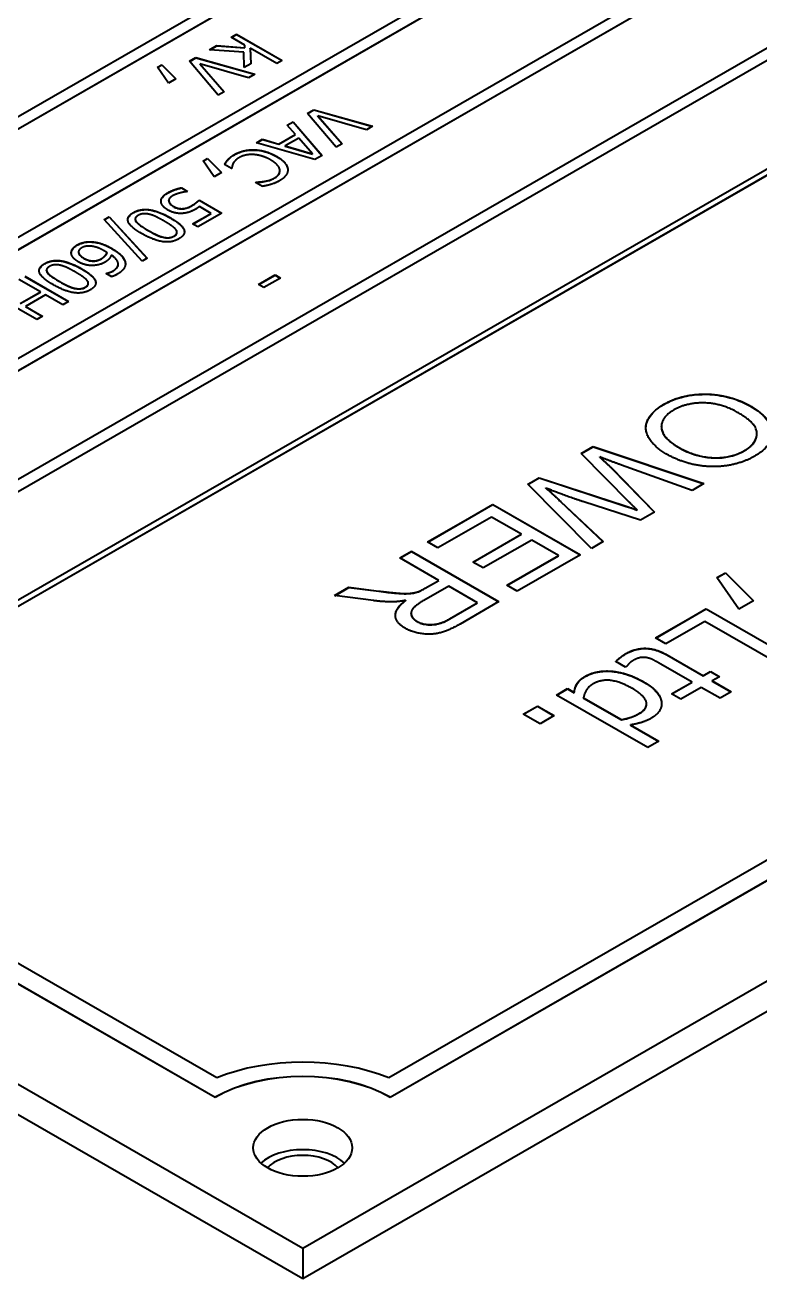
# Model space of a CAD drawing. Header units: millimetres. Extents: x 0 to 1682, y 0 to 1188.
# Drawn here: x 1430.43 to 1442.31, y 1036.25 to 1056.52 of the extents above; entities that cross this region are included whole.
import ezdxf

# ---------------------------------------------------------------- set-up
doc = ezdxf.new("R2010")
doc.units = ezdxf.units.MM
doc.header["$LTSCALE"] = 2
doc.layers.add('가시적인 것(ISO)', color=3, linetype='Continuous', lineweight=40)
doc.layers.add('가시적인 좁은 것(ISO)', color=3, linetype='Continuous', lineweight=35)

msp = doc.modelspace()

# ---------------------------------------------------------------- linework, layer by layer
at = {"layer": '가시적인 것(ISO)'}
for p, q in [((1445.4948, 1063.7831), (1419.643, 1048.8961)), ((1419.8127, 1048.7983), (1445.6645, 1063.6854)), ((1445.6645, 1063.6821), (1419.8155, 1048.7967)), ((1447.1919, 1062.8059), (1421.3401, 1047.9188)), ((1421.5098, 1047.8211), (1447.3616, 1062.7081)), ((1447.3616, 1062.7049), (1421.5126, 1047.8194)), ((1480.1713, 1062.8026), (1434.9165, 1036.7421)), ((1480.1713, 1062.3121), (1434.9165, 1036.2515)), ((1448.8889, 1061.8286), (1423.0371, 1046.9415)), ((1475.3867, 1062.0051), (1436.307, 1039.5006)), ((1436.3307, 1039.1885), (1475.9287, 1061.9915)), ((1475.9287, 1061.9882), (1436.3307, 1039.1852)), ((1423.2068, 1046.8438), (1449.0586, 1061.7309)), ((1449.0586, 1061.7276), (1423.2097, 1046.8422)), ((1450.586, 1060.8513), (1424.7342, 1045.9643)), ((1424.9039, 1045.8665), (1450.7557, 1060.7536)), ((1450.7557, 1060.7503), (1424.9067, 1045.8649)), ((1452.283, 1059.8741), (1426.4312, 1044.987)), ((1452.4528, 1059.8741), (1426.4312, 1044.8893)), ((1452.4528, 1059.8708), (1426.4312, 1044.886)), ((1433.7585, 1056.3247), (1433.8479, 1056.3762)), ((1433.7613, 1056.3231), (1433.8479, 1056.3729)), ((1433.8479, 1056.3762), (1434.5865, 1055.9508)), ((1433.8479, 1056.3729), (1433.8479, 1056.3762)), ((1433.8479, 1056.3729), (1434.5837, 1055.9492)), ((1434.9165, 1036.7421), (1400.9754, 1056.2875)), ((1433.4084, 1056.1231), (1433.5259, 1056.1907)), ((1433.4135, 1056.1228), (1433.5259, 1056.1875)), ((1433.5259, 1056.1907), (1433.9791, 1056.1568)), ((1433.5259, 1056.1875), (1433.5259, 1056.1907)), ((1433.5259, 1056.1875), (1433.9791, 1056.1535)), ((1433.9803, 1056.197), (1433.7585, 1056.3247)), ((1433.9791, 1056.1568), (1433.9803, 1056.197)), ((1433.9791, 1056.1535), (1433.9803, 1056.1937)), ((1433.9791, 1056.1535), (1433.9791, 1056.1568)), ((1433.9803, 1056.1937), (1433.9803, 1056.197)), ((1434.4971, 1055.8994), (1434.0651, 1056.1482)), ((1434.0651, 1056.1482), (1434.0794, 1055.8984)), ((1434.0651, 1056.1449), (1434.0651, 1056.1482)), ((1434.0651, 1056.1449), (1434.0792, 1055.8983)), ((1433.0875, 1055.9383), (1433.1889, 1055.9967)), ((1433.5511, 1055.3909), (1433.0875, 1055.9383)), ((1433.0894, 1055.9361), (1433.1889, 1055.9934)), ((1433.1889, 1055.9967), (1434.1396, 1055.7298)), ((1433.1889, 1055.9934), (1433.1889, 1055.9967)), ((1433.1889, 1055.9934), (1434.1357, 1055.7276)), ((1433.9642, 1056.0875), (1433.4084, 1056.1231)), ((1433.9682, 1055.8344), (1433.9642, 1056.0875)), ((1434.5865, 1055.9508), (1434.4971, 1055.8994)), ((1434.9165, 1036.2515), (1400.9754, 1055.7969)), ((1432.5678, 1055.8416), (1432.6371, 1055.8816)), ((1432.746, 1055.5859), (1432.5678, 1055.8416)), ((1432.5694, 1055.8393), (1432.6371, 1055.8783)), ((1432.6371, 1055.8816), (1432.8646, 1055.6542)), ((1432.6371, 1055.8783), (1432.6371, 1055.8816)), ((1432.6371, 1055.8783), (1432.8625, 1055.653)), ((1433.2554, 1055.8971), (1433.6468, 1055.446)), ((1434.0387, 1055.6717), (1433.2554, 1055.8971)), ((1433.2554, 1055.8938), (1433.2554, 1055.8971)), ((1433.2554, 1055.8938), (1433.6449, 1055.4449)), ((1434.0794, 1055.8984), (1433.9682, 1055.8344)), ((1434.1396, 1055.7298), (1434.0387, 1055.6717)), ((1432.8646, 1055.6542), (1432.746, 1055.5859)), ((1405.218, 1055.4763), (1433.5023, 1039.1885)), ((1433.5023, 1039.1852), (1405.218, 1055.4731)), ((1433.526, 1039.5006), (1405.76, 1055.49)), ((1433.6468, 1055.446), (1433.5511, 1055.3909)), ((1434.9943, 1055.0957), (1435.0957, 1055.1541)), ((1434.9961, 1055.0935), (1435.0957, 1055.1508)), ((1435.0957, 1055.1541), (1436.0463, 1054.8871)), ((1435.0957, 1055.1508), (1435.0957, 1055.1541)), ((1435.0957, 1055.1508), (1436.0425, 1054.8849)), ((1434.6642, 1054.9056), (1434.7593, 1054.9604)), ((1434.6661, 1054.9034), (1434.7593, 1054.9571)), ((1434.7593, 1054.9604), (1435.2281, 1054.4159)), ((1434.7593, 1054.9571), (1434.7593, 1054.9604)), ((1434.7593, 1054.9571), (1435.2262, 1054.4148)), ((1435.4578, 1054.5482), (1434.9943, 1055.0957)), ((1435.1622, 1055.0544), (1435.5535, 1054.6033)), ((1435.9455, 1054.829), (1435.1622, 1055.0544)), ((1435.1622, 1055.0512), (1435.1622, 1055.0544)), ((1435.1622, 1055.0512), (1435.5516, 1054.6022)), ((1434.5278, 1054.5994), (1434.7977, 1054.7548)), ((1434.5278, 1054.5961), (1434.7977, 1054.7515)), ((1434.7977, 1054.7548), (1434.6642, 1054.9056)), ((1434.7977, 1054.7515), (1434.7977, 1054.7548)), ((1436.0463, 1054.8871), (1435.9455, 1054.829)), ((1434.1668, 1054.6192), (1434.266, 1054.6763)), ((1435.1123, 1054.3493), (1434.1668, 1054.6192)), ((1434.1706, 1054.6181), (1434.266, 1054.673)), ((1434.266, 1054.6763), (1434.5278, 1054.5994)), ((1434.266, 1054.673), (1434.266, 1054.6763)), ((1434.266, 1054.673), (1434.5278, 1054.5961)), ((1434.5278, 1054.5961), (1434.5278, 1054.5994)), ((1434.8522, 1054.6938), (1434.6338, 1054.568)), ((1434.6338, 1054.568), (1435.0762, 1054.4393)), ((1434.6338, 1054.5648), (1434.6338, 1054.568)), ((1434.6338, 1054.5648), (1435.0762, 1054.4361)), ((1435.0762, 1054.4393), (1434.8522, 1054.6938)), ((1435.5535, 1054.6033), (1435.4578, 1054.5482)), ((1433.3073, 1054.3268), (1433.3766, 1054.3667)), ((1433.4855, 1054.0711), (1433.3073, 1054.3268)), ((1433.3089, 1054.3245), (1433.3766, 1054.3635)), ((1433.3766, 1054.3667), (1433.6041, 1054.1394)), ((1433.3766, 1054.3635), (1433.3766, 1054.3667)), ((1433.3766, 1054.3635), (1433.6021, 1054.1382)), ((1433.7056, 1054.341), (1433.7056, 1054.3443)), ((1435.0762, 1054.4361), (1435.0762, 1054.4393)), ((1435.2281, 1054.4159), (1435.1123, 1054.3493)), ((1433.6041, 1054.1394), (1433.4855, 1054.0711)), ((1433.764, 1054.2024), (1433.6517, 1054.2671)), ((1433.7709, 1054.2064), (1433.764, 1054.2024)), ((1434.5466, 1054.1669), (1434.5466, 1054.1702)), ((1434.1502, 1053.98), (1434.1577, 1053.9843)), ((1434.2637, 1053.9147), (1434.1502, 1053.98)), ((1434.1531, 1053.9784), (1434.1577, 1053.981)), ((1434.1577, 1053.981), (1434.1577, 1053.9843)), ((1432.9555, 1053.8926), (1433.0557, 1053.8348)), ((1432.9555, 1053.8893), (1432.9555, 1053.8926)), ((1432.9555, 1053.8893), (1433.0529, 1053.8332)), ((1433.0557, 1053.8348), (1433.0489, 1053.8309)), ((1432.7511, 1053.6812), (1432.7511, 1053.6844)), ((1432.7515, 1053.6741), (1432.7515, 1053.6774)), ((1432.9727, 1053.5514), (1432.9727, 1053.5547)), ((1433.2437, 1053.6929), (1433.6081, 1053.4831)), ((1433.2437, 1053.6897), (1433.2437, 1053.6929)), ((1433.2437, 1053.6897), (1433.6053, 1053.4814)), ((1433.4339, 1053.4784), (1433.2454, 1053.587)), ((1431.7057, 1053.3788), (1431.7859, 1053.425)), ((1432.3211, 1052.7056), (1431.7057, 1053.3788)), ((1431.7077, 1053.3766), (1431.7859, 1053.4217)), ((1431.7859, 1053.425), (1432.4025, 1052.7525)), ((1431.7859, 1053.4217), (1431.7859, 1053.425)), ((1431.7859, 1053.4217), (1432.4005, 1052.7513)), ((1432.209, 1053.3827), (1432.209, 1053.386)), ((1433.1371, 1053.3075), (1433.4339, 1053.4784)), ((1433.2202, 1053.2597), (1433.1371, 1053.3075)), ((1433.14, 1053.3059), (1433.4339, 1053.4752)), ((1433.6081, 1053.4831), (1433.2202, 1053.2597)), ((1433.4339, 1053.4752), (1433.4339, 1053.4784)), ((1432.8837, 1053.1693), (1432.8837, 1053.1725)), ((1431.2918, 1052.8493), (1431.2918, 1052.8525)), ((1431.5504, 1052.708), (1431.5504, 1052.7112)), ((1431.7527, 1052.8409), (1431.7527, 1052.8442)), ((1432.4025, 1052.7525), (1432.3211, 1052.7056)), ((1430.7758, 1052.5574), (1430.7758, 1052.5607)), ((1431.7384, 1052.5073), (1431.7424, 1052.5096)), ((1431.8295, 1052.4548), (1431.7384, 1052.5073)), ((1431.7412, 1052.5057), (1431.7424, 1052.5063)), ((1431.7424, 1052.5063), (1431.7424, 1052.5096)), ((1431.9332, 1052.6554), (1431.9332, 1052.6586)), ((1430.6754, 1052.21), (1430.3293, 1052.4093)), ((1430.4233, 1052.4634), (1431.1304, 1052.0562)), ((1430.4233, 1052.4601), (1431.1276, 1052.0546)), ((1431.4506, 1052.344), (1431.4506, 1052.3473)), ((1434.2027, 1052.3283), (1434.4703, 1052.4824)), ((1434.2887, 1052.2788), (1434.2027, 1052.3283)), ((1434.2055, 1052.3266), (1434.4703, 1052.4791)), ((1434.5563, 1052.4329), (1434.2887, 1052.2788)), ((1434.4703, 1052.4824), (1434.5563, 1052.4329)), ((1434.4703, 1052.4791), (1434.4703, 1052.4824)), ((1434.4703, 1052.4791), (1434.5534, 1052.4312)), ((1430.617, 1051.7606), (1429.9099, 1052.1678)), ((1430.3499, 1052.0226), (1430.6754, 1052.21)), ((1430.3499, 1052.0193), (1430.6754, 1052.2067)), ((1430.7591, 1052.1618), (1430.4336, 1051.9744)), ((1430.6754, 1052.2067), (1430.6754, 1052.21)), ((1431.0364, 1052.0021), (1430.7591, 1052.1618)), ((1430.4336, 1051.9744), (1430.7109, 1051.8147)), ((1430.4336, 1051.9711), (1430.4336, 1051.9744)), ((1430.4336, 1051.9711), (1430.7081, 1051.813)), ((1431.1304, 1052.0562), (1431.0364, 1052.0021)), ((1430.7109, 1051.8147), (1430.617, 1051.7606)), ((1440.7133, 1050.0282), (1440.7133, 1050.0315)), ((1442.2582, 1049.9201), (1442.2582, 1049.9233)), ((1439.4193, 1049.597), (1439.6123, 1049.7082)), ((1439.4214, 1049.595), (1439.6123, 1049.7049)), ((1439.6123, 1049.7082), (1441.4016, 1049.1098)), ((1439.6123, 1049.7049), (1439.6123, 1049.7082)), ((1439.6123, 1049.7049), (1441.398, 1049.1077)), ((1440.1987, 1048.8044), (1439.4193, 1049.597)), ((1439.7169, 1049.5379), (1439.7169, 1049.5412)), ((1439.9152, 1049.3537), (1440.6018, 1048.6492)), ((1439.9152, 1049.3504), (1440.5998, 1048.648)), ((1441.2098, 1048.9993), (1440.0672, 1049.409)), ((1438.5549, 1049.0992), (1438.7381, 1049.2047)), ((1439.5832, 1048.0626), (1438.5549, 1049.0992)), ((1438.5569, 1049.0971), (1438.7381, 1049.2015)), ((1438.7381, 1049.2047), (1440.1114, 1048.7541)), ((1438.7381, 1049.2015), (1438.7381, 1049.2047)), ((1438.7381, 1049.2015), (1440.1114, 1048.7508)), ((1438.8459, 1049.0364), (1438.8459, 1049.0396)), ((1441.4016, 1049.1098), (1441.2098, 1048.9993)), ((1436.9337, 1048.1656), (1437.99, 1048.774)), ((1436.9365, 1048.164), (1437.99, 1048.7707)), ((1437.99, 1048.774), (1439.4043, 1047.9596)), ((1437.99, 1048.7707), (1437.99, 1048.774)), ((1437.99, 1048.7707), (1439.4014, 1047.9579)), ((1439.0841, 1048.8218), (1439.7718, 1048.1712)), ((1439.0841, 1048.8185), (1439.7697, 1048.17)), ((1440.3755, 1048.5188), (1439.4571, 1048.8143)), ((1440.3226, 1048.6813), (1440.3226, 1048.6846)), ((1440.6018, 1048.6492), (1440.3755, 1048.5188)), ((1437.9696, 1048.5697), (1437.1008, 1048.0694)), ((1438.4503, 1048.2929), (1437.9696, 1048.5697)), ((1437.6667, 1047.8416), (1438.4503, 1048.2929)), ((1437.6695, 1047.84), (1438.4503, 1048.2896)), ((1438.4503, 1048.2896), (1438.4503, 1048.2929)), ((1437.1008, 1048.0694), (1436.9337, 1048.1656)), ((1438.6174, 1048.1967), (1437.8337, 1047.7454)), ((1439.0496, 1047.9478), (1438.6174, 1048.1967)), ((1439.7718, 1048.1712), (1439.5832, 1048.0626)), ((1436.4853, 1047.9074), (1436.6728, 1048.0154)), ((1437.1137, 1047.5455), (1436.4853, 1047.9074)), ((1436.4881, 1047.9058), (1436.6728, 1048.0122)), ((1436.6728, 1048.0154), (1438.0871, 1047.201)), ((1436.6728, 1048.0122), (1436.6728, 1048.0154)), ((1436.6728, 1048.0122), (1438.0842, 1047.1994)), ((1437.8337, 1047.7454), (1437.6667, 1047.8416)), ((1438.2132, 1047.4661), (1439.0496, 1047.9478)), ((1438.216, 1047.4645), (1439.0496, 1047.9445)), ((1439.4043, 1047.9596), (1438.3802, 1047.3699)), ((1439.0496, 1047.9445), (1439.0496, 1047.9478)), ((1441.6105, 1047.5898), (1441.7492, 1047.6697)), ((1441.6121, 1047.5875), (1441.7492, 1047.6664)), ((1441.7492, 1047.6697), (1442.2042, 1047.215)), ((1441.7492, 1047.6664), (1441.7492, 1047.6697)), ((1441.7492, 1047.6664), (1442.2021, 1047.2138)), ((1435.4279, 1047.2985), (1435.6618, 1047.4332)), ((1435.4325, 1047.2979), (1435.6618, 1047.4299)), ((1435.6618, 1047.4332), (1436.1436, 1047.3717)), ((1435.6618, 1047.4299), (1435.6618, 1047.4332)), ((1435.6618, 1047.4299), (1436.1436, 1047.3685)), ((1437.2754, 1047.4524), (1436.8733, 1047.2209)), ((1436.897, 1047.4208), (1437.1137, 1047.5455)), ((1436.897, 1047.4175), (1437.1137, 1047.5423)), ((1437.1137, 1047.5423), (1437.1137, 1047.5455)), ((1437.7432, 1047.183), (1437.2754, 1047.4524)), ((1438.3802, 1047.3699), (1438.2132, 1047.4661)), ((1441.9669, 1047.0784), (1441.6105, 1047.5898)), ((1436.0574, 1047.2178), (1435.4279, 1047.2985)), ((1436.5834, 1047.2195), (1436.5834, 1047.2228)), ((1436.786, 1047.361), (1436.786, 1047.3643)), ((1442.2042, 1047.215), (1441.9669, 1047.0784)), ((1436.6678, 1047.0097), (1436.6678, 1047.013)), ((1437.2959, 1046.9254), (1437.7432, 1047.183)), ((1437.2959, 1046.9222), (1437.7432, 1047.1798)), ((1438.0871, 1047.201), (1437.4597, 1046.8398)), ((1437.7432, 1047.1798), (1437.7432, 1047.183)), ((1440.6192, 1046.6138), (1441.4386, 1047.0856)), ((1440.622, 1046.6121), (1441.4386, 1047.0824)), ((1441.4386, 1047.0856), (1442.8528, 1046.2712)), ((1441.4386, 1047.0824), (1441.4386, 1047.0856)), ((1441.4386, 1047.0824), (1442.85, 1046.2696)), ((1441.418, 1046.881), (1440.7865, 1046.5174)), ((1442.6649, 1046.163), (1441.418, 1046.881)), ((1440.7865, 1046.5174), (1440.6192, 1046.6138)), ((1440.1356, 1046.1399), (1439.9751, 1046.2323)), ((1440.7991, 1046.3425), (1441.387, 1046.004)), ((1440.7991, 1046.3392), (1441.387, 1046.0007)), ((1440.1459, 1046.1459), (1440.1356, 1046.1399)), ((1441.2083, 1045.901), (1440.7029, 1046.192)), ((1441.387, 1046.004), (1441.5074, 1046.0733)), ((1441.387, 1046.0007), (1441.5074, 1046.07)), ((1441.387, 1046.0007), (1441.387, 1046.004)), ((1441.5074, 1046.0733), (1441.6552, 1045.9881)), ((1441.5074, 1046.07), (1441.5074, 1046.0733)), ((1441.5074, 1046.07), (1441.6524, 1045.9865)), ((1439.0182, 1045.6918), (1439.197, 1045.7948)), ((1439.197, 1045.7948), (1439.3047, 1045.7327)), ((1439.197, 1045.7915), (1439.197, 1045.7948)), ((1440.8794, 1045.7116), (1441.2083, 1045.901)), ((1440.8822, 1045.71), (1441.2083, 1045.8977)), ((1441.3561, 1045.8159), (1441.0272, 1045.6265)), ((1441.2083, 1045.8977), (1441.2083, 1045.901)), ((1441.6609, 1045.6403), (1441.3561, 1045.8159)), ((1441.6552, 1045.9881), (1441.5349, 1045.9188)), ((1441.5349, 1045.9188), (1441.8397, 1045.7433)), ((1441.5349, 1045.9156), (1441.5349, 1045.9188)), ((1441.5349, 1045.9156), (1441.8369, 1045.7416)), ((1440.4954, 1044.8411), (1439.0182, 1045.6918)), ((1439.021, 1045.6902), (1439.197, 1045.7915)), ((1439.197, 1045.7915), (1439.3047, 1045.7294)), ((1439.3047, 1045.7294), (1439.3047, 1045.7327)), ((1439.4548, 1045.6463), (1440.068, 1045.2932)), ((1439.4548, 1045.643), (1439.4548, 1045.6463)), ((1439.4548, 1045.643), (1440.068, 1045.2899)), ((1441.0272, 1045.6265), (1440.8794, 1045.7116)), ((1441.8397, 1045.7433), (1441.6609, 1045.6403)), ((1438.4818, 1045.3829), (1438.7087, 1045.5136)), ((1438.4847, 1045.3813), (1438.7087, 1045.5103)), ((1438.7087, 1045.5136), (1438.9792, 1045.3579)), ((1438.7087, 1045.5103), (1438.7087, 1045.5136)), ((1438.7087, 1045.5103), (1438.9764, 1045.3562)), ((1440.473, 1045.5433), (1440.473, 1045.5466)), ((1438.7523, 1045.2272), (1438.4818, 1045.3829)), ((1438.9792, 1045.3579), (1438.7523, 1045.2272)), ((1440.068, 1045.2899), (1440.068, 1045.2932)), ((1440.2158, 1045.208), (1440.6742, 1044.9441)), ((1440.2158, 1045.2048), (1440.2158, 1045.208)), ((1440.2158, 1045.2048), (1440.6714, 1044.9424)), ((1440.6742, 1044.9441), (1440.4954, 1044.8411)), ((1433.5023, 1039.1852), (1433.5023, 1039.1885)), ((1436.3307, 1039.1852), (1436.3307, 1039.1885)), ((1434.9165, 1036.7421), (1434.9165, 1036.2515))]:
    msp.add_line(p, q, dxfattribs=at)
for centre, major_axis, start_param, end_param in [((1434.9165, 1038.3741), (-2.4, 0), 4.0944389, 5.3303391), ((1434.9165, 1038.3741), (2, 0), 0.7853982, 2.3561945), ((1434.9165, 1038.3709), (-2, 0), 3.9269908, 5.4977871), ((1434.9165, 1037.8803), (-0.8, 0), 3.7030083, 5.7217697), ((1434.9165, 1037.8803), (0.64, 0), 0.4714383, 2.6701544)]:
    msp.add_ellipse(centre, major_axis=major_axis, ratio=0.5758617, start_param=start_param, end_param=end_param, dxfattribs=at)
msp.add_ellipse((1434.9165, 1038.3709), major_axis=(0.8, 0), ratio=0.5758617, dxfattribs=at)
for points, degree in [([(1433.6517, 1054.2671), (1433.6643, 1054.2869), (1433.6855, 1054.3222), (1433.7056, 1054.3443)], 2), ([(1433.7056, 1054.3443), (1433.7262, 1054.3681), (1433.7686, 1054.4044), (1433.811, 1054.4288)], 2), ([(1433.8912, 1054.3813), (1433.8505, 1054.3578), (1433.8012, 1054.3064), (1433.7892, 1054.2823)], 2), ([(1433.811, 1054.4288), (1433.8797, 1054.4684), (1434.0425, 1054.5086), (1434.1313, 1054.5063)], 2), ([(1434.1158, 1054.4294), (1434.0511, 1054.4324), (1433.9359, 1054.407), (1433.8912, 1054.3813)], 2), ([(1434.3949, 1054.344), (1434.3221, 1054.3859), (1434.1823, 1054.4261), (1434.1158, 1054.4294)], 2), ([(1434.1313, 1054.5063), (1434.2196, 1054.5043), (1434.4035, 1054.4519), (1434.4929, 1054.4004)], 2), ([(1434.5456, 1054.1846), (1434.5393, 1054.2225), (1434.4631, 1054.3047), (1434.3949, 1054.344)], 2), ([(1434.4929, 1054.4004), (1434.5817, 1054.3493), (1434.6682, 1054.2473), (1434.674, 1054.1945)], 2), ([(1433.7892, 1054.2823), (1433.7783, 1054.2588), (1433.7709, 1054.2189), (1433.7709, 1054.2064)], 2), ([(1434.4619, 1054.0526), (1434.5072, 1054.0787), (1434.5508, 1054.1466), (1434.5456, 1054.1846)], 2), ([(1434.674, 1054.1945), (1434.6791, 1054.1427), (1434.6132, 1054.0473), (1434.5416, 1054.0061)], 2), ([(1434.674, 1054.1912), (1434.6744, 1054.1871), (1434.6746, 1054.183), (1434.6746, 1054.1789)], 3), ([(1434.1577, 1053.9843), (1434.1817, 1053.985), (1434.2528, 1053.9889), (1434.2963, 1053.9962)], 2), ([(1434.3989, 1053.945), (1434.3685, 1053.9361), (1434.2998, 1053.9209), (1434.2637, 1053.9147)], 2), ([(1434.2963, 1053.9962), (1434.3382, 1054.0031), (1434.4207, 1054.0288), (1434.4619, 1054.0526)], 2), ([(1434.5416, 1054.0061), (1434.5061, 1053.9856), (1434.4333, 1053.9556), (1434.3989, 1053.945)], 2), ([(1432.626, 1053.6692), (1432.6237, 1053.7048), (1432.6753, 1053.7774), (1432.7303, 1053.8091)], 2), ([(1432.7303, 1053.8091), (1432.7807, 1053.8381), (1432.9016, 1053.882), (1432.9555, 1053.8926)], 2), ([(1432.8105, 1053.7609), (1432.7818, 1053.7444), (1432.7486, 1053.7015), (1432.7515, 1053.6774)], 2), ([(1432.9348, 1053.8087), (1432.897, 1053.7982), (1432.8397, 1053.7777), (1432.8105, 1053.7609)], 2), ([(1433.0489, 1053.8309), (1433.03, 1053.8292), (1432.9686, 1053.8177), (1432.9348, 1053.8087)], 2), ([(1432.1779, 1053.491), (1432.2948, 1053.5583), (1432.5859, 1053.5167), (1432.7721, 1053.4095)], 2), ([(1432.7337, 1053.5352), (1432.6827, 1053.5646), (1432.6283, 1053.6335), (1432.626, 1053.6692)], 2), ([(1432.9772, 1053.4788), (1432.9159, 1053.4738), (1432.7979, 1053.4982), (1432.7337, 1053.5352)], 2), ([(1432.7511, 1053.6812), (1432.7511, 1053.6788), (1432.7512, 1053.6765), (1432.7515, 1053.6741)], 3), ([(1432.7515, 1053.6774), (1432.7549, 1053.655), (1432.7927, 1053.6121), (1432.8305, 1053.5903)], 2), ([(1432.8305, 1053.5903), (1432.8684, 1053.5685), (1432.9371, 1053.5527), (1432.9727, 1053.5547)], 2), ([(1432.9727, 1053.5547), (1433.0105, 1053.556), (1433.085, 1053.5817), (1433.1211, 1053.6025)], 2), ([(1433.1852, 1053.5477), (1433.1308, 1053.5164), (1433.038, 1053.4834), (1432.9772, 1053.4788)], 2), ([(1433.1211, 1053.6025), (1433.16, 1053.6249), (1433.2254, 1053.6764), (1433.2437, 1053.6929)], 2), ([(1433.2454, 1053.587), (1433.2305, 1053.5758), (1433.199, 1053.5557), (1433.1852, 1053.5477)], 2), ([(1432.3206, 1053.1488), (1432.1303, 1053.2583), (1432.0627, 1053.4246), (1432.1779, 1053.491)], 2), ([(1432.2564, 1053.4458), (1432.2174, 1053.4233), (1432.2037, 1053.3725), (1432.2266, 1053.3428)], 2), ([(1432.2266, 1053.3428), (1432.2478, 1053.3148), (1432.3441, 1053.2461), (1432.4168, 1053.2042)], 2), ([(1432.4386, 1053.4629), (1432.3882, 1053.4761), (1432.2976, 1053.4695), (1432.2564, 1053.4458)], 2), ([(1432.6758, 1053.354), (1432.6013, 1053.3969), (1432.4925, 1053.4491), (1432.4386, 1053.4629)], 2), ([(1432.8666, 1053.2158), (1432.8449, 1053.2448), (1432.7452, 1053.3141), (1432.6758, 1053.354)], 2), ([(1432.7721, 1053.4095), (1432.9635, 1053.2993), (1433.03, 1053.1336), (1432.9142, 1053.067)], 2), ([(1432.9142, 1053.067), (1432.7979, 1053), (1432.5051, 1053.0425), (1432.3206, 1053.1488)], 2), ([(1432.4168, 1053.2042), (1432.4896, 1053.1623), (1432.6082, 1053.1072), (1432.6586, 1053.0947)], 2), ([(1432.6586, 1053.0947), (1432.7091, 1053.0821), (1432.7962, 1053.0894), (1432.8357, 1053.1122)], 2), ([(1432.8357, 1053.1122), (1432.8752, 1053.1349), (1432.889, 1053.1857), (1432.8666, 1053.2158)], 2), ([(1431.1757, 1052.8373), (1431.1745, 1052.8742), (1431.2198, 1052.9392), (1431.2674, 1052.9666)], 2), ([(1431.2674, 1052.9666), (1431.3149, 1052.994), (1431.4255, 1053.0208), (1431.4874, 1053.0194)], 2), ([(1431.3441, 1052.9218), (1431.2868, 1052.8888), (1431.2977, 1052.8013), (1431.3791, 1052.7545)], 2), ([(1431.4725, 1052.9495), (1431.4301, 1052.9508), (1431.3688, 1052.9359), (1431.3441, 1052.9218)], 2), ([(1431.7097, 1052.8709), (1431.6364, 1052.9132), (1431.5178, 1052.9485), (1431.4725, 1052.9495)], 2), ([(1431.4874, 1053.0194), (1431.5625, 1053.0184), (1431.7326, 1052.968), (1431.8266, 1052.9138)], 2), ([(1431.8266, 1052.9138), (1431.9189, 1052.8607), (1432.0295, 1052.7535), (1432.0449, 1052.699)], 2), ([(1430.7448, 1052.6657), (1430.8617, 1052.733), (1431.1527, 1052.6914), (1431.339, 1052.5842)], 2), ([(1431.2868, 1052.6967), (1431.2324, 1052.7281), (1431.1762, 1052.802), (1431.1757, 1052.8373)], 2), ([(1431.5441, 1052.637), (1431.4759, 1052.6314), (1431.3476, 1052.6617), (1431.2868, 1052.6967)], 2), ([(1431.3791, 1052.7545), (1431.4226, 1052.7294), (1431.5046, 1052.7086), (1431.5504, 1052.7112)], 2), ([(1431.7229, 1052.6918), (1431.6816, 1052.668), (1431.6031, 1052.6419), (1431.5441, 1052.637)], 2), ([(1431.5504, 1052.7112), (1431.5842, 1052.7135), (1431.641, 1052.735), (1431.6656, 1052.7492)], 2), ([(1431.6656, 1052.7492), (1431.6988, 1052.7683), (1431.7412, 1052.8158), (1431.7527, 1052.8442)], 2), ([(1431.7527, 1052.8442), (1431.743, 1052.8505), (1431.7246, 1052.8624), (1431.7097, 1052.8709)], 2), ([(1431.8209, 1052.8049), (1431.8106, 1052.7719), (1431.7653, 1052.7162), (1431.7229, 1052.6918)], 2), ([(1431.8501, 1052.5499), (1431.9384, 1052.6007), (1431.9275, 1052.7317), (1431.8209, 1052.8049)], 2), ([(1432.0449, 1052.699), (1432.0604, 1052.6459), (1431.9991, 1052.5413), (1431.9194, 1052.4954)], 2), ([(1432.0449, 1052.6958), (1432.0482, 1052.6845), (1432.05, 1052.6732), (1432.0501, 1052.6618)], 3), ([(1430.8874, 1052.3235), (1430.6972, 1052.4331), (1430.6296, 1052.5994), (1430.7448, 1052.6657)], 2), ([(1430.8233, 1052.6205), (1430.7843, 1052.598), (1430.7705, 1052.5472), (1430.7935, 1052.5175)], 2), ([(1430.7935, 1052.5175), (1430.8147, 1052.4895), (1430.9109, 1052.4208), (1430.9837, 1052.3789)], 2), ([(1431.0055, 1052.6376), (1430.9551, 1052.6508), (1430.8645, 1052.6442), (1430.8233, 1052.6205)], 2), ([(1431.2427, 1052.5288), (1431.1682, 1052.5716), (1431.0593, 1052.6238), (1431.0055, 1052.6376)], 2), ([(1431.4335, 1052.3905), (1431.4118, 1052.4195), (1431.312, 1052.4888), (1431.2427, 1052.5288)], 2), ([(1431.339, 1052.5842), (1431.5304, 1052.474), (1431.5968, 1052.3083), (1431.4811, 1052.2417)], 2), ([(1431.7424, 1052.5096), (1431.7624, 1052.5132), (1431.8226, 1052.534), (1431.8501, 1052.5499)], 2), ([(1431.9194, 1052.4954), (1431.896, 1052.4819), (1431.8501, 1052.4608), (1431.8295, 1052.4548)], 2), ([(1431.4811, 1052.2417), (1431.3648, 1052.1747), (1431.072, 1052.2173), (1430.8874, 1052.3235)], 2), ([(1430.9837, 1052.3789), (1431.0565, 1052.337), (1431.1751, 1052.2819), (1431.2255, 1052.2694)], 2), ([(1431.2255, 1052.2694), (1431.2759, 1052.2568), (1431.363, 1052.2641), (1431.4026, 1052.2869)], 2), ([(1431.4026, 1052.2869), (1431.4421, 1052.3096), (1431.4559, 1052.3605), (1431.4335, 1052.3905)], 2), ([(1440.7516, 1050.3916), (1440.9521, 1050.507), (1441.4598, 1050.5772), (1441.9546, 1050.4785), (1442.1411, 1050.3711)], 2), ([(1440.8045, 1049.5828), (1440.59, 1049.7063), (1440.424, 1050.0018), (1440.5684, 1050.286), (1440.7516, 1050.3916)], 2), ([(1440.9133, 1050.2997), (1440.7021, 1050.178), (1440.7258, 1049.8503), (1440.9996, 1049.6926)], 2), ([(1441.946, 1050.2612), (1441.6905, 1050.4083), (1441.1214, 1050.4195), (1440.9133, 1050.2997)], 2), ([(1442.0527, 1049.6411), (1442.251, 1049.7553), (1442.265, 1050.0775), (1441.946, 1050.2612)], 2), ([(1442.1411, 1050.3711), (1442.4935, 1050.1681), (1442.5129, 1049.7212), (1442.2144, 1049.5492)], 2), ([(1440.9996, 1049.6926), (1441.172, 1049.5933), (1441.5461, 1049.512), (1441.9125, 1049.5604), (1442.0527, 1049.6411)], 2), ([(1440.0672, 1049.409), (1439.8872, 1049.4729), (1439.7169, 1049.5412)], 2), ([(1439.7169, 1049.5412), (1439.8904, 1049.3792), (1439.9152, 1049.3537)], 2), ([(1442.2144, 1049.5492), (1442.0182, 1049.4363), (1441.5159, 1049.363), (1441.0168, 1049.4605), (1440.8045, 1049.5828)], 2), ([(1439.4571, 1048.8143), (1439.1165, 1048.9248), (1438.8459, 1049.0396)], 2), ([(1438.8459, 1049.0396), (1438.9537, 1048.9465), (1439.0841, 1048.8218)], 2), ([(1440.1114, 1048.7541), (1440.2849, 1048.6989), (1440.3226, 1048.6846)], 2), ([(1440.3226, 1048.6846), (1440.2493, 1048.7541), (1440.1987, 1048.8044)], 2), ([(1436.786, 1047.3643), (1436.8248, 1047.3792), (1436.897, 1047.4208)], 2), ([(1436.4012, 1047.1986), (1436.2438, 1047.1948), (1436.0574, 1047.2178)], 2), ([(1436.1436, 1047.3717), (1436.3527, 1047.3457), (1436.5931, 1047.3289), (1436.7321, 1047.3457), (1436.786, 1047.3643)], 2), ([(1436.5834, 1047.2228), (1436.4745, 1047.201), (1436.4012, 1047.1986)], 2), ([(1436.5704, 1046.7721), (1436.4195, 1046.859), (1436.4088, 1047.0899), (1436.5834, 1047.2228)], 2), ([(1436.8733, 1047.2209), (1436.7451, 1047.147), (1436.6534, 1047.0334), (1436.6955, 1046.9223), (1436.7634, 1046.8832)], 2), ([(1437.4597, 1046.8398), (1437.2711, 1046.7312), (1436.9973, 1046.6616), (1436.6869, 1046.7051), (1436.5704, 1046.7721)], 2), ([(1436.7634, 1046.8832), (1436.8636, 1046.8255), (1437.1385, 1046.8348), (1437.2959, 1046.9254)], 2), ([(1440.1436, 1046.3636), (1440.2891, 1046.4475), (1440.6192, 1046.4461), (1440.7991, 1046.3425)], 2), ([(1439.9751, 1046.2323), (1440.0118, 1046.2693), (1440.0989, 1046.3379), (1440.1436, 1046.3636)], 2), ([(1440.2548, 1046.2481), (1440.2112, 1046.2231), (1440.1562, 1046.161), (1440.1459, 1046.1459)], 2), ([(1440.4714, 1046.2963), (1440.4221, 1046.3062), (1440.3166, 1046.2838), (1440.2548, 1046.2481)], 2), ([(1440.7029, 1046.192), (1440.6226, 1046.2382), (1440.5287, 1046.2858), (1440.4714, 1046.2963)], 2), ([(1439.4835, 1045.9941), (1439.5706, 1046.0442), (1439.7895, 1046.0871), (1439.9109, 1046.0766)], 2), ([(1439.9109, 1046.0766), (1440.0324, 1046.066), (1440.296, 1045.9802), (1440.4301, 1045.903)], 2), ([(1439.3047, 1045.7327), (1439.3116, 1045.7763), (1439.3265, 1045.8376), (1439.3482, 1045.8726)], 2), ([(1439.3482, 1045.8726), (1439.3677, 1045.905), (1439.4296, 1045.963), (1439.4835, 1045.9941)], 2), ([(1439.6118, 1045.8726), (1439.5419, 1045.8324), (1439.464, 1045.7136), (1439.4548, 1045.6463)], 2), ([(1440.249, 1045.7948), (1440.0611, 1045.903), (1439.7436, 1045.9485), (1439.6118, 1045.8726)], 2), ([(1440.3568, 1045.3948), (1440.4943, 1045.474), (1440.4439, 1045.6826), (1440.249, 1045.7948)], 2), ([(1440.4301, 1045.903), (1440.5699, 1045.8225), (1440.7017, 1045.6634), (1440.7155, 1045.5829)], 2), ([(1440.068, 1045.2932), (1440.1665, 1045.313), (1440.296, 1045.3598), (1440.3568, 1045.3948)], 2), ([(1440.7155, 1045.5829), (1440.7258, 1045.5096), (1440.641, 1045.3697), (1440.5504, 1045.3176)], 2), ([(1440.7155, 1045.5796), (1440.7167, 1045.5707), (1440.7174, 1045.5617), (1440.7175, 1045.5527)], 3), ([(1440.5504, 1045.3176), (1440.4714, 1045.2721), (1440.3178, 1045.2245), (1440.2158, 1045.208)], 2)]:
    msp.add_open_spline(points, degree=degree, dxfattribs=at)
for points, knots in [([(1433.6532, 1054.2662), (1433.6606, 1054.2779), (1433.6679, 1054.2895), (1433.6829, 1054.3147), (1433.6942, 1054.3285), (1433.7056, 1054.341)], [-0.03454384, -0.03454384, -0.03454384, -0.03454384, -0.018421588, -0.018421588, 0, 0, 0, 0]), ([(1433.7056, 1054.341), (1433.7181, 1054.3554), (1433.7318, 1054.3696), (1433.7636, 1054.3968), (1433.7872, 1054.4118), (1433.811, 1054.4255)], [-0.049518845, -0.049518845, -0.049518845, -0.049518845, -0.025242968, -0.025242968, 0, 0, 0, 0]), ([(1433.811, 1054.4255), (1433.8358, 1054.4398), (1433.8629, 1054.4528), (1433.9202, 1054.4744), (1433.9502, 1054.4833), (1434.0298, 1054.5001), (1434.0798, 1054.5044), (1434.1313, 1054.5031)], [-0.089705364, -0.089705364, -0.089705364, -0.089705364, -0.063541558, -0.063541558, -0.038670028, -0.038670028, 0, 0, 0, 0]), ([(1434.1313, 1054.5031), (1434.1615, 1054.5024), (1434.1913, 1054.4996), (1434.2577, 1054.4892), (1434.2895, 1054.4811), (1434.379, 1054.4556), (1434.4397, 1054.4278), (1434.4929, 1054.3971)], [-0.089367682, -0.089367682, -0.089367682, -0.089367682, -0.074910488, -0.074910488, -0.056459149, -0.056459149, 0, 0, 0, 0]), ([(1434.4929, 1054.3971), (1434.5745, 1054.3501), (1434.6106, 1054.3128), (1434.6546, 1054.2586), (1434.6702, 1054.2257), (1434.674, 1054.1912)], [-0.077949546, -0.077949546, -0.077949546, -0.077949546, -0.045004357, -0.045004357, 0, 0, 0, 0]), ([(1434.4619, 1054.0493), (1434.478, 1054.0586), (1434.4921, 1054.0687), (1434.5177, 1054.0926), (1434.5265, 1054.1048), (1434.542, 1054.1319), (1434.5466, 1054.1493), (1434.5466, 1054.1669)], [-0.055754061, -0.055754061, -0.055754061, -0.055754061, -0.043541674, -0.043541674, -0.029538231, -0.029538231, -0.006291829, -0.006291829, -0.006291829, -0.006291829]), ([(1434.1577, 1053.981), (1434.1776, 1053.9816), (1434.1974, 1053.9826), (1434.2437, 1053.9851), (1434.2709, 1053.9887), (1434.2963, 1053.9929)], [-0.034806296, -0.034806296, -0.034806296, -0.034806296, -0.019881797, -0.019881797, 0, 0, 0, 0]), ([(1434.2963, 1053.9929), (1434.3355, 1053.9994), (1434.3647, 1054.0081), (1434.4098, 1054.0222), (1434.4375, 1054.0353), (1434.4619, 1054.0493)], [-0.038443548, -0.038443548, -0.038443548, -0.038443548, -0.02591263, -0.02591263, 0, 0, 0, 0]), ([(1432.6258, 1053.6734), (1432.626, 1053.6829), (1432.6276, 1053.6923), (1432.6357, 1053.717), (1432.6437, 1053.7298), (1432.6678, 1053.7636), (1432.6961, 1053.7861), (1432.7303, 1053.8058)], [-0.054605789, -0.054605789, -0.054605789, -0.054605789, -0.047623902, -0.047623902, -0.036268053, -0.036268053, 0, 0, 0, 0]), ([(1432.7303, 1053.8058), (1432.7764, 1053.8324), (1432.8186, 1053.8486), (1432.8767, 1053.8697), (1432.9156, 1053.8815), (1432.9555, 1053.8893)], [-0.051566752, -0.051566752, -0.051566752, -0.051566752, -0.031583396, -0.031583396, 0, 0, 0, 0]), ([(1432.1779, 1053.4877), (1432.1958, 1053.498), (1432.2154, 1053.5075), (1432.2563, 1053.5226), (1432.2771, 1053.5284), (1432.3305, 1053.5383), (1432.3625, 1053.5402), (1432.4207, 1053.5373), (1432.4627, 1053.5334), (1432.6083, 1053.4924), (1432.6944, 1053.451), (1432.7721, 1053.4062)], [-0.31842213, -0.31842213, -0.31842213, -0.31842213, -0.26242955, -0.26242955, -0.2112836, -0.2112836, -0.13875166, -0.13875166, -0.08245192, -0.08245192, 0, 0, 0, 0]), ([(1432.7515, 1053.6741), (1432.7543, 1053.6554), (1432.765, 1053.6403), (1432.7879, 1053.6143), (1432.8085, 1053.5997), (1432.8305, 1053.587)], [-0.037959086, -0.037959086, -0.037959086, -0.037959086, -0.023341662, -0.023341662, 0, 0, 0, 0]), ([(1432.8305, 1053.587), (1432.8438, 1053.5794), (1432.8584, 1053.572), (1432.8858, 1053.5617), (1432.899, 1053.5577), (1432.9341, 1053.5515), (1432.9532, 1053.5503), (1432.9727, 1053.5514)], [-0.044504758, -0.044504758, -0.044504758, -0.044504758, -0.027471654, -0.027471654, -0.014690818, -0.014690818, 0, 0, 0, 0]), ([(1432.9727, 1053.5514), (1432.9855, 1053.5518), (1432.9981, 1053.5533), (1433.028, 1053.5589), (1433.0414, 1053.5634), (1433.0745, 1053.5748), (1433.099, 1053.5865), (1433.1211, 1053.5992)], [-0.032768317, -0.032768317, -0.032768317, -0.032768317, -0.028937171, -0.028937171, -0.023424395, -0.023424395, 0, 0, 0, 0]), ([(1433.1211, 1053.5992), (1433.1596, 1053.6214), (1433.184, 1053.6406), (1433.2089, 1053.6602), (1433.2287, 1053.6762), (1433.2437, 1053.6897)], [-0.031951483, -0.031951483, -0.031951483, -0.031951483, -0.020810308, -0.020810308, 0, 0, 0, 0]), ([(1432.0889, 1053.3767), (1432.0892, 1053.3953), (1432.0958, 1053.4132), (1432.1244, 1053.4521), (1432.149, 1053.4711), (1432.1779, 1053.4877)], [-0.054906798, -0.054906798, -0.054906798, -0.054906798, -0.030639985, -0.030639985, 0, 0, 0, 0]), ([(1432.209, 1053.3827), (1432.209, 1053.3816), (1432.209, 1053.3804), (1432.2101, 1053.3655), (1432.2169, 1053.3521), (1432.2266, 1053.3395)], [-0.019404933, -0.019404933, -0.019404933, -0.019404933, -0.017884428, -0.017884428, 0, 0, 0, 0]), ([(1432.2266, 1053.3395), (1432.2432, 1053.3176), (1432.2699, 1053.2957), (1432.3138, 1053.2645), (1432.3495, 1053.2397), (1432.4168, 1053.201)], [-0.17540888, -0.17540888, -0.17540888, -0.17540888, -0.07141926, -0.07141926, 0, 0, 0, 0]), ([(1432.7721, 1053.4062), (1432.8204, 1053.3784), (1432.8688, 1053.3475), (1432.9391, 1053.2911), (1432.9677, 1053.2636), (1432.9944, 1053.2207), (1433.0037, 1053.2011), (1433.0041, 1053.1786)], [-0.21916961, -0.21916961, -0.21916961, -0.21916961, -0.14378473, -0.14378473, -0.08617374, -0.08617374, -0.056707, -0.056707, -0.056707, -0.056707]), ([(1432.4168, 1053.201), (1432.4578, 1053.1774), (1432.5037, 1053.1525), (1432.5685, 1053.1224), (1432.6109, 1053.1033), (1432.6586, 1053.0914)], [-0.12885654, -0.12885654, -0.12885654, -0.12885654, -0.0389667, -0.0389667, 0, 0, 0, 0]), ([(1432.6586, 1053.0914), (1432.6713, 1053.0882), (1432.6845, 1053.0857), (1432.7102, 1053.0824), (1432.7226, 1053.0816), (1432.7563, 1053.0819), (1432.7721, 1053.0847), (1432.8031, 1053.0925), (1432.8205, 1053.1001), (1432.8357, 1053.1089)], [-0.036843378, -0.036843378, -0.036843378, -0.036843378, -0.030810094, -0.030810094, -0.025347601, -0.025347601, -0.016099745, -0.016099745, 0, 0, 0, 0]), ([(1432.8357, 1053.1089), (1432.8445, 1053.1139), (1432.8526, 1053.1194), (1432.8659, 1053.1307), (1432.8713, 1053.1364), (1432.8793, 1053.1483), (1432.8837, 1053.1573), (1432.8837, 1053.1693)], [-0.070296819, -0.070296819, -0.070296819, -0.070296819, -0.052045902, -0.052045902, -0.03550401, -0.03550401, -0.019368466, -0.019368466, -0.019368466, -0.019368466]), ([(1431.1756, 1052.8392), (1431.1758, 1052.8497), (1431.1774, 1052.8602), (1431.1851, 1052.8845), (1431.1918, 1052.896), (1431.2139, 1052.927), (1431.2379, 1052.9464), (1431.2674, 1052.9634)], [-0.052876767, -0.052876767, -0.052876767, -0.052876767, -0.043684182, -0.043684182, -0.031287688, -0.031287688, 0, 0, 0, 0]), ([(1431.2674, 1052.9634), (1431.2839, 1052.9729), (1431.3019, 1052.9816), (1431.3398, 1052.9961), (1431.3594, 1053.0019), (1431.4146, 1053.0138), (1431.4505, 1053.017), (1431.4874, 1053.0162)], [-0.061655513, -0.061655513, -0.061655513, -0.061655513, -0.044201768, -0.044201768, -0.027707593, -0.027707593, 0, 0, 0, 0]), ([(1431.4874, 1053.0162), (1431.5137, 1053.0158), (1431.5397, 1053.0133), (1431.5971, 1053.0038), (1431.6257, 1052.9964), (1431.7131, 1052.9705), (1431.7746, 1052.9405), (1431.8266, 1052.9106)], [-0.08791927, -0.08791927, -0.08791927, -0.08791927, -0.07348254, -0.07348254, -0.0551393, -0.0551393, 0, 0, 0, 0]), ([(1431.8266, 1052.9106), (1431.906, 1052.8648), (1431.9518, 1052.8265), (1432.0117, 1052.7659), (1432.0347, 1052.7319), (1432.0449, 1052.6958)], [-0.090816667, -0.090816667, -0.090816667, -0.090816667, -0.047716532, -0.047716532, 0, 0, 0, 0]), ([(1430.7448, 1052.6624), (1430.7627, 1052.6728), (1430.7823, 1052.6822), (1430.8232, 1052.6973), (1430.8439, 1052.7031), (1430.8973, 1052.713), (1430.9294, 1052.7149), (1430.9876, 1052.7121), (1431.0296, 1052.7081), (1431.1752, 1052.6671), (1431.2612, 1052.6257), (1431.339, 1052.5809)], [-0.31842213, -0.31842213, -0.31842213, -0.31842213, -0.26242955, -0.26242955, -0.2112836, -0.2112836, -0.13875166, -0.13875166, -0.08245192, -0.08245192, 0, 0, 0, 0]), ([(1431.2918, 1052.8493), (1431.2918, 1052.8476), (1431.2919, 1052.846), (1431.2927, 1052.8357), (1431.2957, 1052.822), (1431.3268, 1052.7846), (1431.3523, 1052.7666), (1431.3791, 1052.7512)], [-0.058752421, -0.058752421, -0.058752421, -0.058752421, -0.05385048, -0.05385048, -0.02841386, -0.02841386, 0, 0, 0, 0]), ([(1431.3791, 1052.7512), (1431.3951, 1052.742), (1431.4128, 1052.7331), (1431.452, 1052.7181), (1431.469, 1052.714), (1431.5048, 1052.7077), (1431.5274, 1052.7066), (1431.5504, 1052.708)], [-0.038207781, -0.038207781, -0.038207781, -0.038207781, -0.028132292, -0.028132292, -0.017318526, -0.017318526, 0, 0, 0, 0]), ([(1431.5504, 1052.708), (1431.5615, 1052.7087), (1431.5724, 1052.7102), (1431.5934, 1052.7146), (1431.6033, 1052.7175), (1431.6317, 1052.7282), (1431.6495, 1052.7366), (1431.6656, 1052.7459)], [-0.033868588, -0.033868588, -0.033868588, -0.033868588, -0.025479803, -0.025479803, -0.017104733, -0.017104733, 0, 0, 0, 0]), ([(1431.6656, 1052.7459), (1431.6876, 1052.7586), (1431.7058, 1052.7729), (1431.7293, 1052.7992), (1431.7427, 1052.8161), (1431.7527, 1052.8409)], [-0.084341573, -0.084341573, -0.084341573, -0.084341573, -0.033207765, -0.033207765, 0, 0, 0, 0]), ([(1430.6557, 1052.5514), (1430.6561, 1052.5701), (1430.6626, 1052.5879), (1430.6913, 1052.6268), (1430.7159, 1052.6458), (1430.7448, 1052.6624)], [-0.054906798, -0.054906798, -0.054906798, -0.054906798, -0.030639985, -0.030639985, 0, 0, 0, 0]), ([(1430.7758, 1052.5574), (1430.7758, 1052.5563), (1430.7759, 1052.5552), (1430.7769, 1052.5403), (1430.7838, 1052.5268), (1430.7935, 1052.5143)], [-0.019404933, -0.019404933, -0.019404933, -0.019404933, -0.017884428, -0.017884428, 0, 0, 0, 0]), ([(1430.7935, 1052.5143), (1430.81, 1052.4923), (1430.8368, 1052.4704), (1430.8806, 1052.4392), (1430.9164, 1052.4144), (1430.9837, 1052.3757)], [-0.17540888, -0.17540888, -0.17540888, -0.17540888, -0.07141926, -0.07141926, 0, 0, 0, 0]), ([(1431.339, 1052.5809), (1431.3872, 1052.5531), (1431.4357, 1052.5222), (1431.506, 1052.4658), (1431.5346, 1052.4383), (1431.5613, 1052.3954), (1431.5706, 1052.3758), (1431.571, 1052.3534)], [-0.21916961, -0.21916961, -0.21916961, -0.21916961, -0.14378473, -0.14378473, -0.08617374, -0.08617374, -0.056707, -0.056707, -0.056707, -0.056707]), ([(1431.7424, 1052.5063), (1431.7621, 1052.5099), (1431.7845, 1052.5176), (1431.8136, 1052.5276), (1431.8327, 1052.5366), (1431.8501, 1052.5466)], [-0.025429793, -0.025429793, -0.025429793, -0.025429793, -0.018432533, -0.018432533, 0, 0, 0, 0]), ([(1431.8501, 1052.5466), (1431.8745, 1052.5607), (1431.8953, 1052.5766), (1431.924, 1052.6118), (1431.9316, 1052.6299), (1431.9332, 1052.6511), (1431.9332, 1052.6532), (1431.9332, 1052.6554)], [-0.102019349, -0.102019349, -0.102019349, -0.102019349, -0.084323123, -0.084323123, -0.067411015, -0.067411015, -0.065475157, -0.065475157, -0.065475157, -0.065475157]), ([(1430.9837, 1052.3757), (1431.0247, 1052.3521), (1431.0706, 1052.3272), (1431.1354, 1052.2971), (1431.1778, 1052.278), (1431.2255, 1052.2661)], [-0.12885654, -0.12885654, -0.12885654, -0.12885654, -0.0389667, -0.0389667, 0, 0, 0, 0]), ([(1431.2255, 1052.2661), (1431.2382, 1052.263), (1431.2514, 1052.2604), (1431.2771, 1052.2571), (1431.2895, 1052.2563), (1431.3232, 1052.2566), (1431.339, 1052.2595), (1431.37, 1052.2672), (1431.3874, 1052.2749), (1431.4026, 1052.2836)], [-0.036843378, -0.036843378, -0.036843378, -0.036843378, -0.030810094, -0.030810094, -0.025347601, -0.025347601, -0.016099745, -0.016099745, 0, 0, 0, 0]), ([(1431.4026, 1052.2836), (1431.4114, 1052.2887), (1431.4195, 1052.2941), (1431.4328, 1052.3054), (1431.4382, 1052.3111), (1431.4461, 1052.3231), (1431.4506, 1052.332), (1431.4506, 1052.344)], [-0.070296819, -0.070296819, -0.070296819, -0.070296819, -0.052045902, -0.052045902, -0.03550401, -0.03550401, -0.019368466, -0.019368466, -0.019368466, -0.019368466]), ([(1440.7516, 1050.3883), (1440.7997, 1050.416), (1440.8517, 1050.4411), (1440.9619, 1050.4839), (1441.0189, 1050.5015), (1441.1846, 1050.54), (1441.2995, 1050.5532), (1441.5174, 1050.5536), (1441.6343, 1050.5429), (1441.9093, 1050.4779), (1442.0333, 1050.4299), (1442.1411, 1050.3678)], [-0.48089242, -0.48089242, -0.48089242, -0.48089242, -0.40982223, -0.40982223, -0.34186561, -0.34186561, -0.22295026, -0.22295026, -0.11429127, -0.11429127, 0, 0, 0, 0]), ([(1440.4626, 1050.0088), (1440.4628, 1050.0411), (1440.4694, 1050.1116), (1440.5828, 1050.2708), (1440.6567, 1050.3336), (1440.7516, 1050.3883)], [-0.224065, -0.224065, -0.224065, -0.224065, -0.10072301, -0.10072301, 0, 0, 0, 0]), ([(1442.1411, 1050.3678), (1442.2631, 1050.2975), (1442.37, 1050.2164), (1442.4895, 1050.0482), (1442.5033, 1049.9816), (1442.5035, 1049.929)], [-0.33632938, -0.33632938, -0.33632938, -0.33632938, -0.25521358, -0.25521358, -0.18814764, -0.18814764, -0.18814764, -0.18814764]), ([(1440.7133, 1050.0282), (1440.7133, 1050.0252), (1440.7133, 1050.0222), (1440.7147, 1049.9861), (1440.7235, 1049.9342), (1440.8259, 1049.8024), (1440.9084, 1049.7419), (1440.9996, 1049.6894)], [-0.19617599, -0.19617599, -0.19617599, -0.19617599, -0.18782545, -0.18782545, -0.0966866, -0.0966866, 0, 0, 0, 0]), ([(1442.0527, 1049.6378), (1442.1003, 1049.6652), (1442.1414, 1049.6957), (1442.2058, 1049.7625), (1442.2284, 1049.7975), (1442.2493, 1049.8535), (1442.2586, 1049.885), (1442.2583, 1049.9201)], [-0.3998177, -0.3998177, -0.3998177, -0.3998177, -0.30646312, -0.30646312, -0.21565204, -0.21565204, -0.16844342, -0.16844342, -0.16844342, -0.16844342]), ([(1440.9996, 1049.6894), (1441.0525, 1049.6589), (1441.1099, 1049.6306), (1441.228, 1049.5841), (1441.2877, 1049.5654), (1441.4108, 1049.5377), (1441.4921, 1049.5242), (1441.689, 1049.5236), (1441.7727, 1049.5377), (1441.9153, 1049.5715), (1441.9886, 1049.6009), (1442.0527, 1049.6378)], [-0.26344411, -0.26344411, -0.26344411, -0.26344411, -0.21000073, -0.21000073, -0.16150308, -0.16150308, -0.11572745, -0.11572745, -0.06797651, -0.06797651, 0, 0, 0, 0]), ([(1439.7169, 1049.5379), (1439.7578, 1049.4997), (1439.8119, 1049.4491), (1439.8711, 1049.3931), (1439.9039, 1049.362), (1439.9152, 1049.3504)], [-0.057134398, -0.057134398, -0.057134398, -0.057134398, -0.017299089, -0.017299089, 0, 0, 0, 0]), ([(1438.8459, 1049.0364), (1438.8843, 1049.0032), (1438.9225, 1048.9691), (1439.0015, 1048.8968), (1439.0434, 1048.8575), (1439.0841, 1048.8185)], [-0.11116182, -0.11116182, -0.11116182, -0.11116182, -0.0592651, -0.0592651, 0, 0, 0, 0]), ([(1440.1114, 1048.7508), (1440.1543, 1048.7371), (1440.2079, 1048.72), (1440.2761, 1048.6975), (1440.3069, 1048.6873), (1440.3226, 1048.6813)], [-0.038398978, -0.038398978, -0.038398978, -0.038398978, -0.014156348, -0.014156348, 0, 0, 0, 0]), ([(1436.786, 1047.361), (1436.8017, 1047.367), (1436.8192, 1047.3755), (1436.8545, 1047.3934), (1436.877, 1047.406), (1436.897, 1047.4175)], [-0.035257923, -0.035257923, -0.035257923, -0.035257923, -0.021282147, -0.021282147, 0, 0, 0, 0]), ([(1436.1436, 1047.3685), (1436.37, 1047.3402), (1436.4691, 1047.3337), (1436.5649, 1047.3292), (1436.6141, 1047.3289), (1436.6757, 1047.3353), (1436.7302, 1047.3417), (1436.786, 1047.361)], [-0.24855738, -0.24855738, -0.24855738, -0.24855738, -0.1485097, -0.1485097, -0.04884177, -0.04884177, 0, 0, 0, 0]), ([(1436.4141, 1046.9798), (1436.4145, 1047.0084), (1436.4226, 1047.0362), (1436.4673, 1047.1202), (1436.5222, 1047.173), (1436.5834, 1047.2195)], [-0.11420202, -0.11420202, -0.11420202, -0.11420202, -0.07600096, -0.07600096, 0, 0, 0, 0]), ([(1436.6678, 1047.0097), (1436.6679, 1046.9812), (1436.681, 1046.9572), (1436.7089, 1046.918), (1436.7327, 1046.8976), (1436.7634, 1046.88)], [-0.05519209, -0.05519209, -0.05519209, -0.05519209, -0.032549892, -0.032549892, 0, 0, 0, 0]), ([(1436.7634, 1046.88), (1436.7841, 1046.868), (1436.807, 1046.8575), (1436.8564, 1046.841), (1436.882, 1046.8351), (1436.9516, 1046.8254), (1436.9873, 1046.8263), (1437.0473, 1046.8288), (1437.0881, 1046.8366), (1437.1886, 1046.8659), (1437.2465, 1046.8937), (1437.2959, 1046.9222)], [-0.11448376, -0.11448376, -0.11448376, -0.11448376, -0.10569607, -0.10569607, -0.09733662, -0.09733662, -0.08423212, -0.08423212, -0.0523625, -0.0523625, 0, 0, 0, 0]), ([(1440.1436, 1046.3604), (1440.1745, 1046.3781), (1440.2083, 1046.3944), (1440.2785, 1046.4198), (1440.3139, 1046.4293), (1440.4011, 1046.4436), (1440.4428, 1046.4441), (1440.5183, 1046.4416), (1440.5648, 1046.4335), (1440.6791, 1046.4017), (1440.7438, 1046.3711), (1440.7991, 1046.3392)], [-0.1479923, -0.1479923, -0.1479923, -0.1479923, -0.13078299, -0.13078299, -0.11533427, -0.11533427, -0.09505004, -0.09505004, -0.0586951, -0.0586951, 0, 0, 0, 0]), ([(1439.9772, 1046.2311), (1440.0086, 1046.2626), (1440.0371, 1046.2859), (1440.0821, 1046.3214), (1440.1115, 1046.3419), (1440.1436, 1046.3604)], [-0.05726064, -0.05726064, -0.05726064, -0.05726064, -0.034001968, -0.034001968, 0, 0, 0, 0]), ([(1439.4835, 1045.9908), (1439.5163, 1046.0097), (1439.5527, 1046.0262), (1439.6319, 1046.0526), (1439.6738, 1046.0625), (1439.7811, 1046.0779), (1439.8459, 1046.0789), (1439.9109, 1046.0733)], [-0.11764779, -0.11764779, -0.11764779, -0.11764779, -0.08296211, -0.08296211, -0.04934341, -0.04934341, 0, 0, 0, 0]), ([(1439.9109, 1046.0733), (1440.0148, 1046.0643), (1440.1051, 1046.0391), (1440.2617, 1045.9881), (1440.351, 1045.9452), (1440.4301, 1045.8997)], [-0.13473837, -0.13473837, -0.13473837, -0.13473837, -0.08385429, -0.08385429, 0, 0, 0, 0]), ([(1439.3047, 1045.7294), (1439.3086, 1045.7542), (1439.313, 1045.779), (1439.3244, 1045.826), (1439.3351, 1045.8482), (1439.3482, 1045.8694)], [-0.061682896, -0.061682896, -0.061682896, -0.061682896, -0.029269341, -0.029269341, 0, 0, 0, 0]), ([(1439.3482, 1045.8694), (1439.3667, 1045.9), (1439.3882, 1045.9209), (1439.4218, 1045.9524), (1439.4522, 1045.9728), (1439.4835, 1045.9908)], [-0.048107514, -0.048107514, -0.048107514, -0.048107514, -0.033132302, -0.033132302, 0, 0, 0, 0]), ([(1440.4301, 1045.8997), (1440.5612, 1045.8242), (1440.6134, 1045.7668), (1440.6779, 1045.6889), (1440.7059, 1045.6356), (1440.7155, 1045.5796)], [-0.11233697, -0.11233697, -0.11233697, -0.11233697, -0.07321087, -0.07321087, 0, 0, 0, 0]), ([(1440.068, 1045.2899), (1440.1231, 1045.301), (1440.1817, 1045.3152), (1440.2575, 1045.3426), (1440.3022, 1045.3601), (1440.3568, 1045.3915)], [-0.16701126, -0.16701126, -0.16701126, -0.16701126, -0.05785174, -0.05785174, 0, 0, 0, 0]), ([(1440.3568, 1045.3915), (1440.3787, 1045.4042), (1440.3987, 1045.418), (1440.4315, 1045.447), (1440.4444, 1045.4618), (1440.4669, 1045.4989), (1440.473, 1045.5209), (1440.473, 1045.5433)], [-0.162097783, -0.162097783, -0.162097783, -0.162097783, -0.146405367, -0.146405367, -0.131765813, -0.131765813, -0.111932812, -0.111932812, -0.111932812, -0.111932812])]:
    msp.add_open_spline(points, degree=3, knots=knots, dxfattribs=at)
at = {"layer": '가시적인 좁은 것(ISO)'}
for p, q in [((1433.811, 1054.4255), (1433.811, 1054.4288)), ((1434.1313, 1054.5031), (1434.1313, 1054.5063)), ((1434.4929, 1054.3971), (1434.4929, 1054.4004)), ((1434.674, 1054.1912), (1434.674, 1054.1945)), ((1434.2963, 1053.9929), (1434.2963, 1053.9962)), ((1434.4619, 1054.0493), (1434.4619, 1054.0526)), ((1432.7303, 1053.8058), (1432.7303, 1053.8091)), ((1432.8305, 1053.587), (1432.8305, 1053.5903)), ((1433.1211, 1053.5992), (1433.1211, 1053.6025)), ((1432.1779, 1053.4877), (1432.1779, 1053.491)), ((1432.2266, 1053.3395), (1432.2266, 1053.3428)), ((1432.7721, 1053.4062), (1432.7721, 1053.4095)), ((1432.4168, 1053.201), (1432.4168, 1053.2042)), ((1432.6586, 1053.0914), (1432.6586, 1053.0947)), ((1432.8357, 1053.1089), (1432.8357, 1053.1122)), ((1431.2674, 1052.9634), (1431.2674, 1052.9666)), ((1431.4874, 1053.0162), (1431.4874, 1053.0194)), ((1431.8266, 1052.9106), (1431.8266, 1052.9138)), ((1431.3791, 1052.7512), (1431.3791, 1052.7545)), ((1431.6656, 1052.7459), (1431.6656, 1052.7492)), ((1432.0449, 1052.6958), (1432.0449, 1052.699)), ((1430.7448, 1052.6624), (1430.7448, 1052.6657)), ((1430.7935, 1052.5143), (1430.7935, 1052.5175)), ((1431.339, 1052.5809), (1431.339, 1052.5842)), ((1431.8501, 1052.5466), (1431.8501, 1052.5499)), ((1430.9837, 1052.3757), (1430.9837, 1052.3789)), ((1431.4026, 1052.2836), (1431.4026, 1052.2869)), ((1431.2255, 1052.2661), (1431.2255, 1052.2694)), ((1440.7516, 1050.3883), (1440.7516, 1050.3916)), ((1442.1411, 1050.3678), (1442.1411, 1050.3711)), ((1440.9996, 1049.6894), (1440.9996, 1049.6926)), ((1442.0527, 1049.6378), (1442.0527, 1049.6411)), ((1439.9152, 1049.3504), (1439.9152, 1049.3537)), ((1439.0841, 1048.8185), (1439.0841, 1048.8218)), ((1440.1114, 1048.7508), (1440.1114, 1048.7541)), ((1436.897, 1047.4175), (1436.897, 1047.4208)), ((1436.1436, 1047.3685), (1436.1436, 1047.3717)), ((1436.7634, 1046.88), (1436.7634, 1046.8832)), ((1437.2959, 1046.9222), (1437.2959, 1046.9254)), ((1440.1436, 1046.3604), (1440.1436, 1046.3636)), ((1440.7991, 1046.3392), (1440.7991, 1046.3425)), ((1439.9109, 1046.0733), (1439.9109, 1046.0766)), ((1439.3482, 1045.8694), (1439.3482, 1045.8726)), ((1439.4835, 1045.9908), (1439.4835, 1045.9941)), ((1440.4301, 1045.8997), (1440.4301, 1045.903)), ((1440.3568, 1045.3915), (1440.3568, 1045.3948)), ((1440.7155, 1045.5796), (1440.7155, 1045.5829))]:
    msp.add_line(p, q, dxfattribs=at)

doc.saveas('drawing.dxf')
